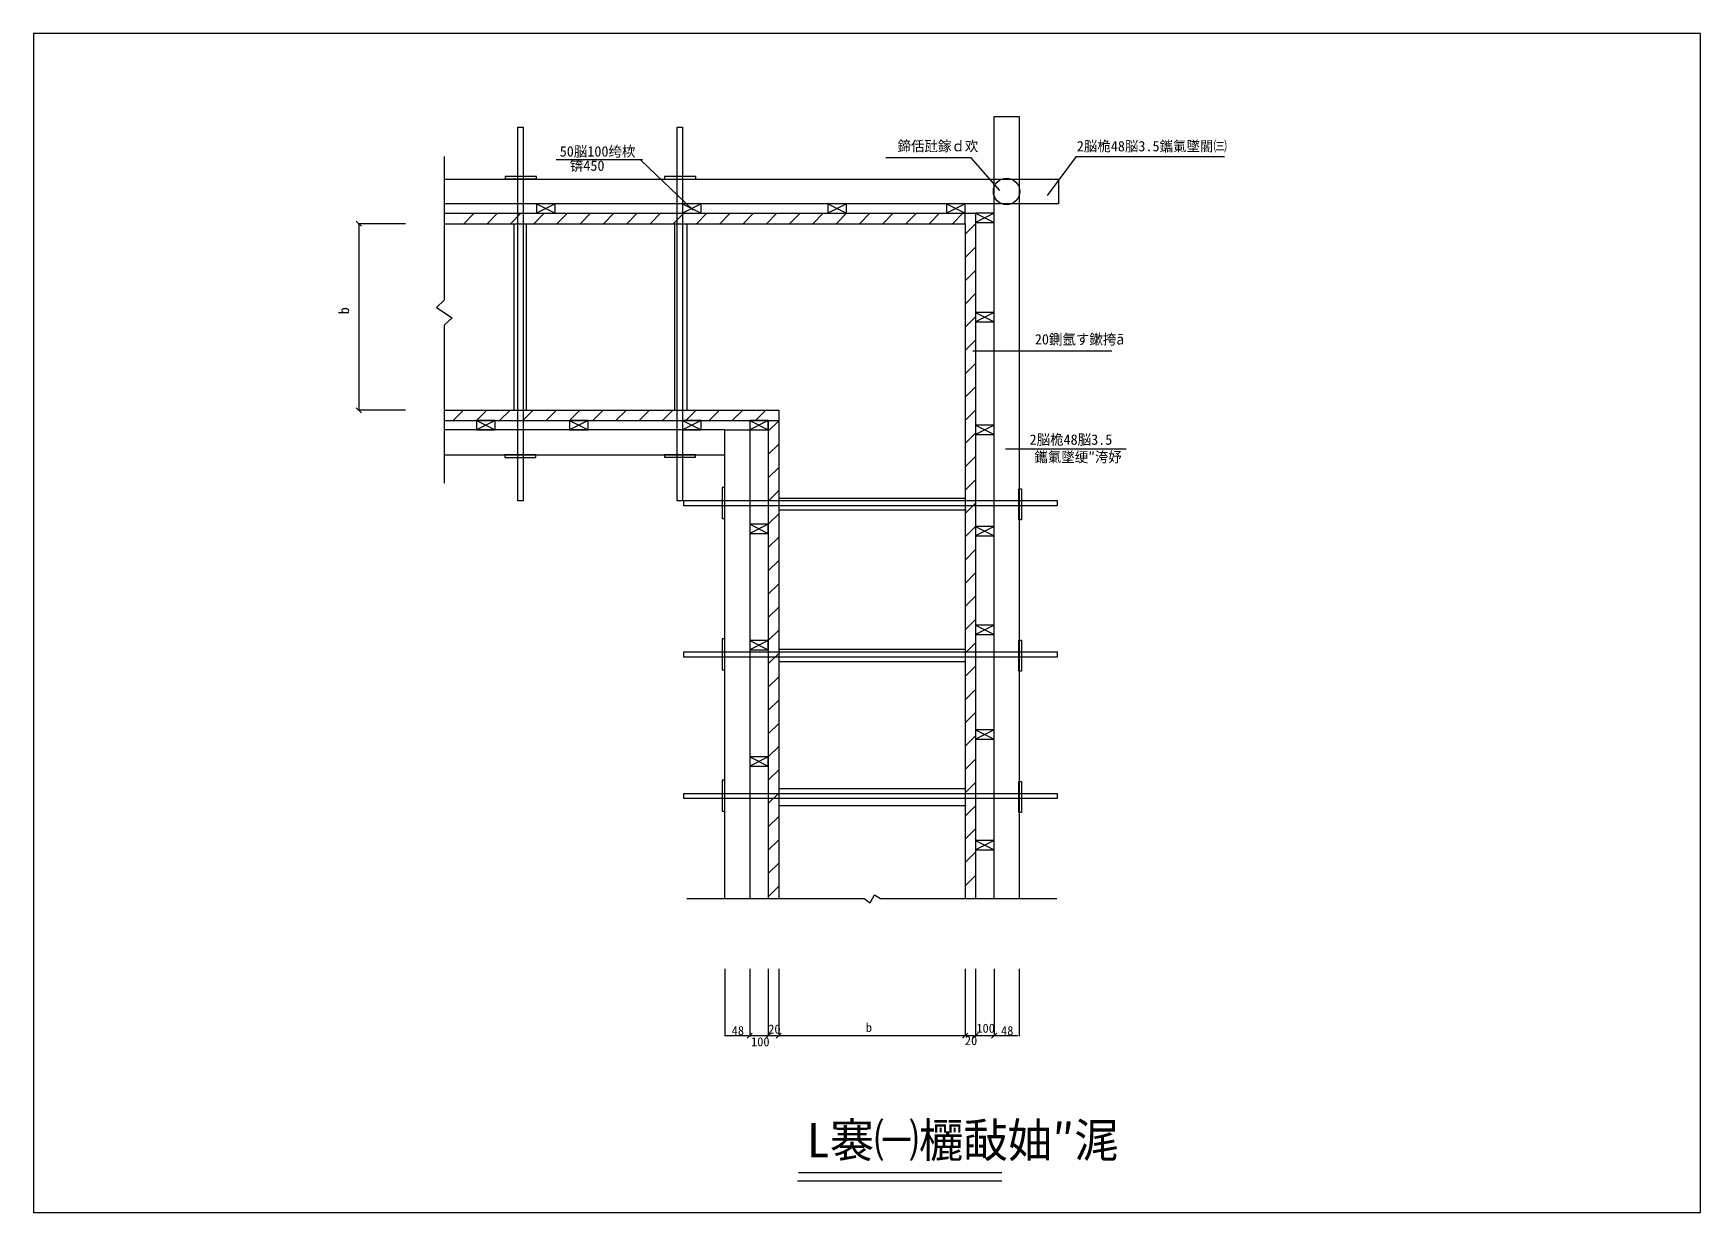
# Model space of a CAD drawing. Header units: metres. Extents: x 0 to 193, y 0 to 136.
import ezdxf

# ---------------------------------------------------------------- set-up
doc = ezdxf.new("R2010")
doc.units = ezdxf.units.M
doc.layers.add(' ', color=7, linetype='Continuous')

msp = doc.modelspace()

# ---------------------------------------------------------------- linework, layer by layer
at = {"layer": ' '}
for p, q in [((55.64, 114.4), (55.64, 92.92)), ((57.08, 114.4), (57.08, 92.92)), ((74.22, 114.4), (74.22, 92.92)), ((75.65, 114.4), (75.65, 92.92)), ((86.44, 82.71), (107.92, 82.71)), ((86.44, 81.35), (108.01, 81.35)), ((86.35, 65.23), (107.92, 65.23)), ((86.44, 63.79), (107.92, 63.79)), ((86.35, 49.09), (107.92, 49.09)), ((86.35, 47.13), (108.01, 47.13))]:
    msp.add_line(p, q, dxfattribs=at)
for p, q in [((56.11, 125.66), (56.71, 125.66)), ((56.11, 82.4), (56.11, 125.66)), ((56.71, 125.66), (56.71, 82.4)), ((74.56, 125.66), (75.16, 125.66)), ((74.56, 82.4), (74.56, 125.66)), ((75.16, 125.66), (75.16, 82.4)), ((111.25, 36.35), (111.25, 126.86)), ((111.25, 126.86), (114.13, 126.86)), ((114.13, 126.86), (114.13, 36.35)), ((47.57, 122.26), (47.57, 105.61)), ((60.52, 121.9), (70.53, 121.9)), ((70.33, 121.81), (76.4, 116.05)), ((108.58, 122.11), (98.72, 122.11)), ((111.92, 118.33), (108.58, 122.11)), ((117.43, 117.72), (120.77, 122.26)), ((120.77, 122.26), (137.92, 122.26)), ((54.64, 119.95), (54.64, 119.65)), ((58.24, 119.95), (54.64, 119.95)), ((58.24, 119.65), (58.24, 119.95)), ((73.09, 119.94), (73.09, 119.64)), ((76.69, 119.94), (73.09, 119.94)), ((76.69, 119.64), (76.69, 119.94)), ((47.57, 119.64), (118.7, 119.64)), ((54.64, 119.65), (58.24, 119.65)), ((73.09, 119.64), (76.69, 119.64)), ((118.7, 119.64), (118.7, 116.76)), ((118.7, 116.76), (47.57, 116.76)), ((58.24, 116.75), (60.4, 115.67)), ((60.4, 116.75), (58.24, 115.67)), ((58.24, 116.75), (58.24, 115.67)), ((60.4, 116.75), (58.24, 116.75)), ((60.4, 115.67), (60.4, 116.75)), ((75.16, 116.75), (77.32, 115.67)), ((77.32, 116.75), (75.16, 115.67)), ((75.16, 116.75), (75.16, 115.67)), ((77.32, 116.75), (75.16, 116.75)), ((77.32, 115.67), (77.32, 116.75)), ((94.16, 116.75), (92, 115.67)), ((92, 116.75), (94.16, 115.67)), ((92, 116.75), (92, 115.67)), ((94.16, 116.75), (92, 116.75)), ((94.16, 115.67), (94.16, 116.75)), ((105.74, 116.75), (107.9, 115.67)), ((107.9, 116.75), (105.74, 115.67)), ((105.74, 116.75), (105.74, 115.67)), ((107.9, 116.75), (105.74, 116.75)), ((107.9, 115.67), (107.9, 116.75)), ((37.99, 114.17), (37.39, 114.77)), ((43.08, 114.47), (37.61, 114.47)), ((37.69, 114.47), (37.69, 92.87)), ((47.57, 115.67), (109.1, 115.67)), ((47.57, 114.47), (107.9, 114.47)), ((49.85, 114.47), (51.05, 115.67)), ((52.54, 114.47), (53.74, 115.67)), ((55.24, 114.47), (56.44, 115.67)), ((57.93, 114.47), (59.13, 115.67)), ((58.24, 115.67), (60.4, 115.67)), ((60.63, 114.47), (61.83, 115.67)), ((63.32, 114.47), (64.52, 115.67)), ((66.01, 114.47), (67.21, 115.67)), ((68.71, 114.47), (69.91, 115.67)), ((71.4, 114.47), (72.6, 115.67)), ((74.1, 114.47), (75.3, 115.67)), ((75.16, 115.67), (77.32, 115.67)), ((76.79, 114.47), (77.99, 115.67)), ((79.49, 114.47), (80.69, 115.67)), ((82.18, 114.47), (83.38, 115.67)), ((84.87, 114.47), (86.07, 115.67)), ((87.57, 114.47), (88.77, 115.67)), ((90.26, 114.47), (91.46, 115.67)), ((92, 115.67), (94.16, 115.67)), ((92.96, 114.47), (94.16, 115.67)), ((95.65, 114.47), (96.85, 115.67)), ((98.34, 114.47), (99.54, 115.67)), ((101.04, 114.47), (102.24, 115.67)), ((103.73, 114.47), (104.93, 115.67)), ((105.74, 115.67), (107.9, 115.67)), ((106.43, 114.47), (107.63, 115.67)), ((107.9, 114.47), (107.9, 115.67)), ((107.9, 114.47), (107.9, 36.35)), ((107.9, 113.25), (109.1, 114.45)), ((109.1, 115.67), (109.1, 36.35)), ((109.1, 115.67), (111.26, 114.59)), ((111.26, 115.67), (109.1, 114.59)), ((109.1, 115.67), (109.1, 114.59)), ((111.26, 115.67), (109.1, 115.67)), ((109.1, 114.59), (111.26, 114.59)), ((111.26, 114.59), (111.26, 115.67)), ((107.9, 110.56), (109.1, 111.76)), ((107.9, 107.86), (109.1, 109.06)), ((107.9, 105.17), (109.1, 106.37)), ((47.57, 105.6), (46.67, 104.78)), ((46.67, 104.78), (48.5, 103.56)), ((48.5, 103.56), (47.57, 102.72)), ((47.57, 102.7), (47.57, 84.42)), ((107.9, 102.48), (109.1, 103.68)), ((109.1, 104.2), (111.26, 103.12)), ((111.26, 104.2), (109.1, 103.12)), ((109.1, 104.2), (109.1, 103.12)), ((111.26, 104.2), (109.1, 104.2)), ((109.1, 103.12), (111.26, 103.12)), ((111.26, 103.12), (111.26, 104.2)), ((107.9, 99.78), (109.1, 100.98)), ((108.78, 99.77), (124.87, 99.77)), ((107.9, 97.09), (109.1, 98.29)), ((107.9, 94.39), (109.1, 95.59)), ((37.39, 93.17), (37.99, 92.57)), ((43.08, 92.87), (37.61, 92.87)), ((47.57, 92.87), (86.3, 92.87)), ((48.6, 91.67), (49.8, 92.87)), ((51.3, 91.67), (52.5, 92.87)), ((53.99, 91.67), (55.19, 92.87)), ((56.69, 91.67), (57.89, 92.87)), ((59.38, 91.67), (60.58, 92.87)), ((62.07, 91.67), (63.27, 92.87)), ((64.77, 91.67), (65.97, 92.87)), ((67.46, 91.67), (68.66, 92.87)), ((70.16, 91.67), (71.36, 92.87)), ((72.85, 91.67), (74.05, 92.87)), ((75.54, 91.67), (76.74, 92.87)), ((78.24, 91.67), (79.44, 92.87)), ((80.93, 91.67), (82.13, 92.87)), ((83.63, 91.67), (84.83, 92.87)), ((86.3, 92.87), (86.3, 36.35)), ((107.9, 91.7), (109.1, 92.9)), ((47.57, 91.67), (85.1, 91.67)), ((51.3, 91.67), (53.46, 90.59)), ((53.46, 91.67), (51.3, 90.59)), ((51.3, 91.67), (51.3, 90.59)), ((53.46, 91.67), (51.3, 91.67)), ((53.46, 90.59), (53.46, 91.67)), ((64.23, 91.67), (62.07, 90.59)), ((62.07, 91.67), (64.23, 90.59)), ((62.07, 91.67), (62.07, 90.59)), ((64.23, 91.67), (62.07, 91.67)), ((64.23, 90.59), (64.23, 91.67)), ((75.16, 91.67), (77.32, 90.59)), ((77.32, 91.67), (75.16, 90.59)), ((75.16, 91.67), (75.16, 90.59)), ((77.32, 91.67), (75.16, 91.67)), ((77.32, 90.59), (77.32, 91.67)), ((85.1, 91.67), (82.94, 90.59)), ((82.94, 91.67), (85.1, 90.59)), ((82.94, 91.67), (82.94, 90.59)), ((85.1, 91.67), (82.94, 91.67)), ((85.1, 91.67), (86.28, 91.67)), ((85.1, 90.59), (85.1, 91.67)), ((85.1, 91.67), (85.1, 36.35)), ((85.1, 90.45), (86.3, 91.65)), ((111.26, 91.14), (109.1, 90.06)), ((109.1, 91.14), (111.26, 90.06)), ((109.1, 91.14), (109.1, 90.06)), ((111.26, 91.14), (109.1, 91.14)), ((111.26, 90.06), (111.26, 91.14)), ((80.06, 90.59), (47.57, 90.59)), ((51.3, 90.59), (53.46, 90.59)), ((62.07, 90.59), (64.23, 90.59)), ((75.16, 90.59), (77.32, 90.59)), ((80.06, 36.35), (80.06, 90.59)), ((80.06, 87.71), (80.06, 90.59)), ((80.06, 90.59), (82.94, 90.59)), ((82.94, 90.59), (82.94, 36.35)), ((82.94, 90.59), (85.1, 90.59)), ((85.1, 87.76), (86.3, 88.96)), ((107.9, 89.01), (109.1, 90.21)), ((109.1, 90.06), (111.26, 90.06)), ((47.57, 87.71), (80.06, 87.71)), ((54.6, 87.7), (54.6, 87.4)), ((58.2, 87.7), (54.6, 87.7)), ((54.6, 87.4), (58.2, 87.4)), ((58.2, 87.4), (58.2, 87.7)), ((73.06, 87.73), (73.06, 87.43)), ((76.66, 87.73), (73.06, 87.73)), ((73.06, 87.43), (76.66, 87.43)), ((76.66, 87.43), (76.66, 87.73)), ((107.9, 86.31), (109.1, 87.51)), ((112.58, 88.41), (126.54, 88.41)), ((85.1, 85.06), (86.3, 86.26)), ((79.77, 83.94), (79.77, 80.34)), ((80.07, 83.94), (79.77, 83.94)), ((80.07, 80.34), (80.07, 83.94)), ((85.1, 82.37), (86.3, 83.57)), ((107.9, 83.62), (109.1, 84.82)), ((114.12, 83.79), (114.42, 83.79)), ((114.12, 80.19), (114.12, 83.79)), ((114.42, 83.79), (114.42, 80.19)), ((56.71, 82.4), (56.11, 82.4)), ((75.16, 82.4), (74.56, 82.4)), ((75.3, 81.81), (75.3, 82.41)), ((75.3, 82.41), (118.56, 82.41)), ((118.56, 81.81), (75.3, 81.81)), ((107.9, 80.92), (109.1, 82.12)), ((118.56, 82.41), (118.56, 81.81)), ((79.77, 80.34), (80.07, 80.34)), ((82.94, 79.68), (85.1, 78.6)), ((85.1, 79.68), (82.94, 78.6)), ((82.94, 79.68), (82.94, 78.6)), ((85.1, 79.68), (82.94, 79.68)), ((85.1, 79.68), (86.3, 80.88)), ((85.1, 78.6), (85.1, 79.68)), ((107.9, 78.23), (109.1, 79.43)), ((111.26, 79.43), (109.1, 78.35)), ((109.1, 79.43), (111.26, 78.35)), ((109.1, 79.43), (109.1, 78.35)), ((111.26, 79.43), (109.1, 79.43)), ((111.26, 78.35), (111.26, 79.43)), ((114.42, 80.19), (114.12, 80.19)), ((82.94, 78.6), (85.1, 78.6)), ((85.1, 76.98), (86.3, 78.18)), ((109.1, 78.35), (111.26, 78.35)), ((85.1, 74.29), (86.3, 75.49)), ((107.9, 75.54), (109.1, 76.74)), ((107.9, 72.84), (109.1, 74.04)), ((85.1, 71.59), (86.3, 72.79)), ((85.1, 68.9), (86.3, 70.1)), ((107.9, 70.15), (109.1, 71.35)), ((107.9, 67.45), (109.1, 68.65)), ((111.26, 68), (109.1, 66.92)), ((109.1, 68), (111.26, 66.92)), ((109.1, 68), (109.1, 66.92)), ((111.26, 68), (109.1, 68)), ((111.26, 66.92), (111.26, 68)), ((79.77, 66.43), (79.77, 62.83)), ((80.07, 66.43), (79.77, 66.43)), ((80.07, 62.83), (80.07, 66.43)), ((82.94, 66.21), (85.1, 65.13)), ((85.1, 66.21), (82.94, 65.13)), ((82.94, 66.21), (82.94, 65.13)), ((85.1, 66.21), (82.94, 66.21)), ((85.1, 66.21), (86.3, 67.41)), ((85.1, 65.13), (85.1, 66.21)), ((107.9, 64.76), (109.1, 65.96)), ((109.1, 66.92), (111.26, 66.92)), ((114.12, 66.28), (114.42, 66.28)), ((114.12, 62.68), (114.12, 66.28)), ((114.42, 66.28), (114.42, 62.68)), ((75.3, 64.3), (75.3, 64.9)), ((75.3, 64.9), (118.56, 64.9)), ((118.56, 64.3), (75.3, 64.3)), ((82.94, 65.13), (85.1, 65.13)), ((85.1, 63.51), (86.3, 64.71)), ((118.56, 64.9), (118.56, 64.3)), ((79.77, 62.83), (80.07, 62.83)), ((85.1, 60.82), (86.3, 62.02)), ((107.9, 62.07), (109.1, 63.27)), ((114.42, 62.68), (114.12, 62.68)), ((107.9, 59.37), (109.1, 60.57)), ((85.1, 58.12), (86.3, 59.32)), ((85.1, 55.43), (86.3, 56.63)), ((107.9, 56.68), (109.1, 57.88)), ((107.9, 53.98), (109.1, 55.18)), ((109.1, 55.9), (111.26, 54.82)), ((111.26, 55.9), (109.1, 54.82)), ((109.1, 55.9), (109.1, 54.82)), ((111.26, 55.9), (109.1, 55.9)), ((109.1, 54.82), (111.26, 54.82)), ((111.26, 54.82), (111.26, 55.9)), ((85.1, 52.74), (82.94, 51.66)), ((82.94, 52.74), (85.1, 51.66)), ((82.94, 52.74), (82.94, 51.66)), ((85.1, 52.74), (82.94, 52.74)), ((85.1, 52.74), (86.3, 53.94)), ((85.1, 51.66), (85.1, 52.74)), ((107.9, 51.29), (109.1, 52.49)), ((82.94, 51.66), (85.1, 51.66)), ((85.1, 50.04), (86.3, 51.24)), ((75.3, 47.93), (75.3, 48.53)), ((75.3, 48.53), (118.56, 48.53)), ((79.77, 50.06), (79.77, 46.46)), ((80.07, 50.06), (79.77, 50.06)), ((80.07, 46.46), (80.07, 50.06)), ((85.1, 47.35), (86.3, 48.55)), ((107.9, 48.59), (109.1, 49.79)), ((114.12, 49.91), (114.42, 49.91)), ((114.12, 46.31), (114.12, 49.91)), ((114.42, 49.91), (114.42, 46.31)), ((118.56, 48.53), (118.56, 47.93)), ((118.56, 47.93), (75.3, 47.93)), ((79.77, 46.46), (80.07, 46.46)), ((107.9, 45.9), (109.1, 47.1)), ((85.1, 44.65), (86.3, 45.85)), ((107.9, 43.21), (109.1, 44.41)), ((114.42, 46.31), (114.12, 46.31)), ((85.1, 41.96), (86.3, 43.16)), ((111.26, 43.08), (109.1, 42)), ((109.1, 43.08), (111.26, 42)), ((109.1, 43.08), (109.1, 42)), ((111.26, 43.08), (109.1, 43.08)), ((111.26, 42), (111.26, 43.08)), ((107.9, 40.51), (109.1, 41.71)), ((109.1, 42), (111.26, 42)), ((85.1, 39.27), (86.3, 40.47)), ((107.9, 37.82), (109.1, 39.02)), ((85.1, 36.57), (86.3, 37.77)), ((96.9, 35.87), (97.41, 36.78)), ((97.41, 36.78), (98.08, 36.35)), ((75.65, 36.35), (96.19, 36.35)), ((96.2, 36.35), (96.9, 35.87)), ((98.07, 36.35), (118.51, 36.35)), ((80.06, 28.23), (80.06, 20.41)), ((82.94, 28.22), (82.94, 20.4)), ((85.1, 28.23), (85.1, 20.41)), ((86.3, 28.22), (86.3, 20.4)), ((107.9, 28.23), (107.9, 20.41)), ((109.1, 28.22), (109.1, 20.4)), ((111.25, 28.23), (111.25, 20.41)), ((114.13, 28.23), (114.13, 20.41)), ((82.81, 20.48), (80.18, 20.48)), ((83.24, 20.78), (82.64, 20.18)), ((85.1, 20.48), (82.94, 20.48)), ((84.8, 20.18), (85.4, 20.78)), ((86.17, 20.48), (85.22, 20.48)), ((86.6, 20.78), (86, 20.18)), ((107.9, 20.48), (86.3, 20.48)), ((107.6, 20.18), (108.2, 20.78)), ((108.97, 20.48), (108.02, 20.48)), ((109.4, 20.78), (108.8, 20.18)), ((111.25, 20.48), (109.1, 20.48)), ((110.95, 20.18), (111.55, 20.78)), ((114, 20.48), (111.37, 20.48)), ((88.59, 4.64), (112.13, 4.64)), ((88.48, 3.69), (112.13, 3.69))]:
    msp.add_line(p, q)
msp.add_lwpolyline([(0, 0), (193.05, 0), (193.05, 136.5), (0, 136.5), (0, 0)])
msp.add_circle((112.69, 118.2), 1.53)

# ---------------------------------------------------------------- texts
for s, height, p in [('50脳100绔栨', 1.2, (60.95, 122.24)), ('鍗佸瓧鎵ｄ欢', 1.2, (100.06, 122.85)), ('2脳桅48脳3.5鑴氭墜閽㈢', 1.2, (120.82, 122.84)), ('锛450', 1.2, (62.12, 120.59)), ('20鍘氬す鏉挎ā', 1.2, (115.96, 100.49)), ('2脳桅48脳3.5', 1.2, (115.35, 88.88)), ('鑴氭墜绠″洿妤', 1.2, (115.9, 86.86)), ('48', 1.05, (80.86, 20.54)), ('20', 1.05, (85.09, 20.72)), ('b', 1.05, (96.39, 20.91)), ('100', 1.05, (109.19, 20.82)), ('48', 1.05, (112.05, 20.54)), ('100', 1.05, (83.1, 19.25)), ('20', 1.05, (107.86, 19.39)), ('L褰㈠欐敮妯″浘', 3.96, (89.53, 6.4))]:
    msp.add_text(s, height=height).set_placement(p)
msp.add_text('b', height=1.2, rotation=90).set_placement((36.56, 103.99))

doc.saveas('drawing.dxf')
